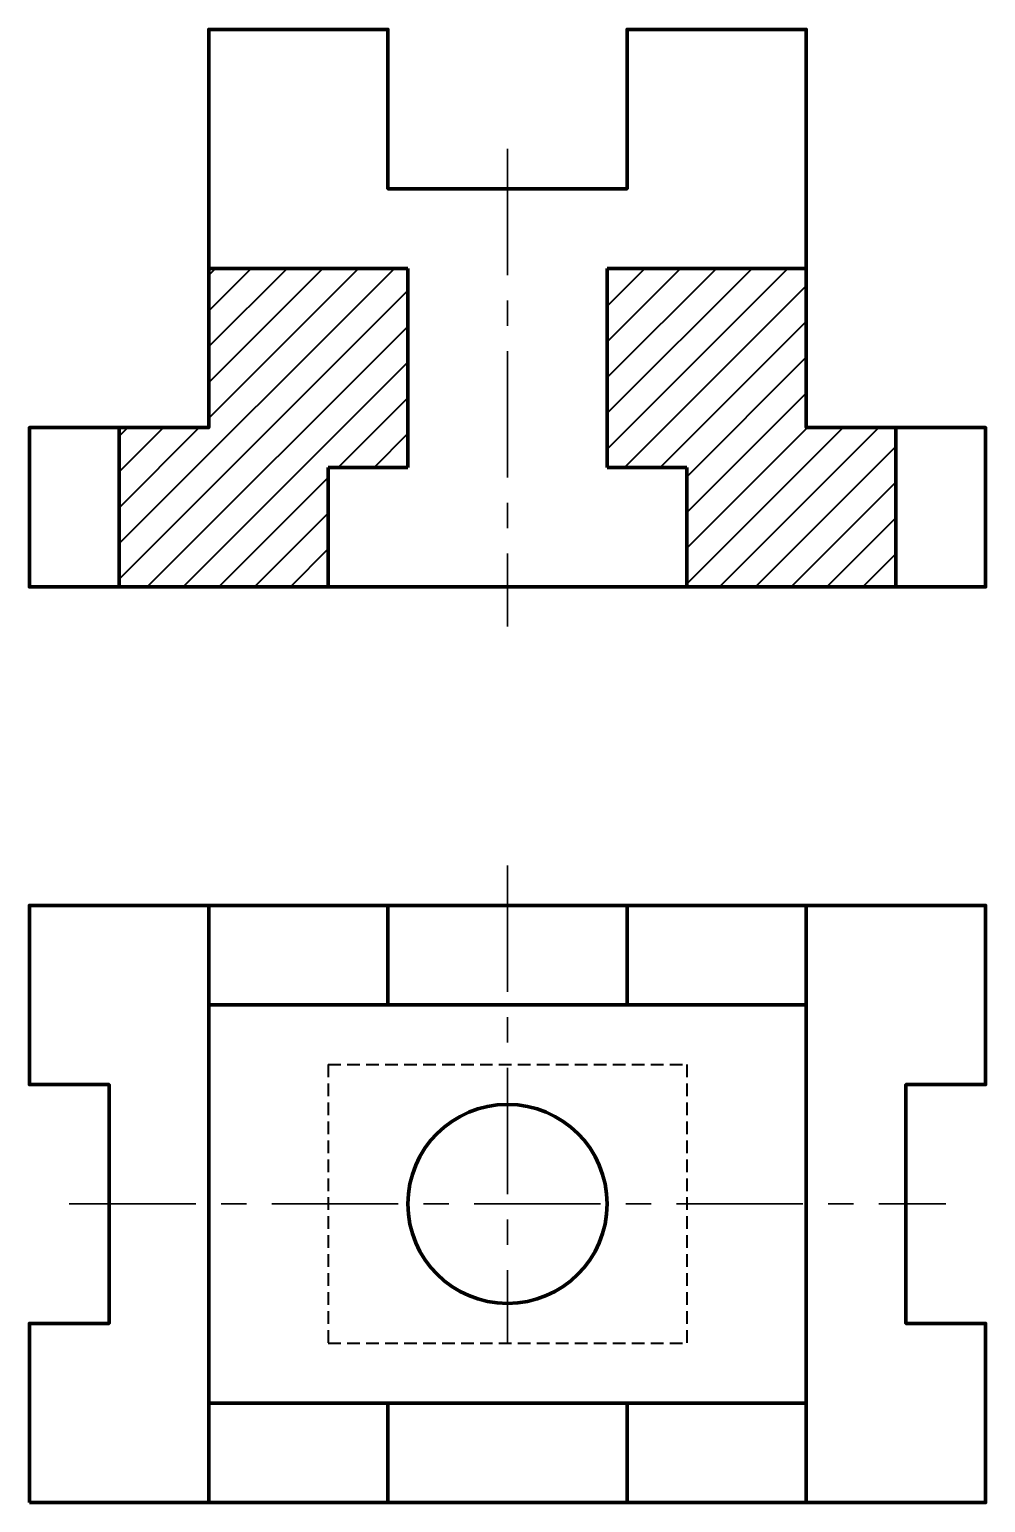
# Model space of a CAD drawing. Header units: millimetres. Extents: x 55 to 175, y 85 to 270.
import ezdxf

# ---------------------------------------------------------------- set-up
doc = ezdxf.new("R2010")
doc.units = ezdxf.units.MM
doc.linetypes.add('невидимая2', pattern=[4.7625, 3.175, -1.5875])
doc.linetypes.add('осевая', pattern=[50.8, 31.75, -6.35, 6.35, -6.35])
for name, color, linetype, lineweight in [('Nev', 7, 'невидимая2', 40), ('OSI', 7, 'осевая', 30), ('OSNV', 7, 'Continuous', 80)]:
    doc.layers.add(name, color=color, linetype=linetype, lineweight=lineweight)

msp = doc.modelspace()

# ---------------------------------------------------------------- hatches: boundary and pattern name
at = {"layer": 'Nev'}
h = msp.add_hatch(dxfattribs=at)
h.set_pattern_fill('ANSI31', color=256)
h.paths.add_polyline_path([(102.5, 240), (77.5, 240), (77.5, 220), (66.25, 220), (66.25, 200), (92.5, 200), (92.5, 215), (102.5, 215)])
h.paths.add_polyline_path([(152.5, 240), (127.5, 240), (127.5, 215), (137.5, 215), (137.5, 200), (163.75, 200), (163.75, 220), (152.5, 220)])

# ---------------------------------------------------------------- linework, layer by layer
at = {"layer": 'Nev', "ltscale": 0.5}
for p, q in [((92.5, 140), (137.5, 140)), ((92.5, 140), (92.5, 105)), ((137.5, 140), (137.5, 105)), ((92.5, 105), (137.5, 105))]:
    msp.add_line(p, q, dxfattribs=at)
at = {"layer": 'OSI', "ltscale": 0.5}
for p, q in [((115, 255), (115, 195)), ((115, 165), (115, 105)), ((60, 122.5), (170, 122.5))]:
    msp.add_line(p, q, dxfattribs=at)
at = {"layer": 'OSNV'}
for p, q in [((77.5, 240), (102.5, 240)), ((102.5, 215), (102.5, 240)), ((152.5, 240), (127.5, 240)), ((127.5, 215), (127.5, 240)), ((66.25, 220), (66.25, 200)), ((163.75, 220), (163.75, 200)), ((92.5, 200), (92.5, 215)), ((92.5, 215), (102.5, 215)), ((137.5, 215), (127.5, 215)), ((137.5, 200), (137.5, 215))]:
    msp.add_line(p, q, dxfattribs=at)
for points in [[(115, 200), (55, 200), (55, 220), (77.5, 220), (77.5, 270), (100, 270), (100, 250), (115, 250)], [(115, 200), (175, 200), (175, 220), (152.5, 220), (152.5, 270), (130, 270), (130, 250), (115, 250)], [(55, 85), (175, 85), (175, 107.5), (165, 107.5), (165, 137.5), (175, 137.5), (175, 160), (55, 160), (55, 137.5), (65, 137.5), (65, 107.5), (55, 107.5), (55, 85)], [(115, 160), (77.5, 160), (77.5, 85)], [(115, 160), (100, 160)], [(115, 160), (100, 160), (100, 147.5)], [(115, 160), (152.5, 160), (152.5, 85)], [(115, 160), (130, 160)], [(115, 160), (130, 160), (130, 147.5)], [(77.5, 122.5), (77.5, 147.5), (152.5, 147.5)], [(77.5, 122.5), (77.5, 97.5), (152.5, 97.5)], [(115, 85), (100, 85), (100, 97.5)], [(115, 85), (130, 85), (130, 97.5)]]:
    msp.add_lwpolyline(points, dxfattribs=at)
msp.add_circle((115, 122.5), 12.5, dxfattribs=at)

doc.saveas('drawing.dxf')
